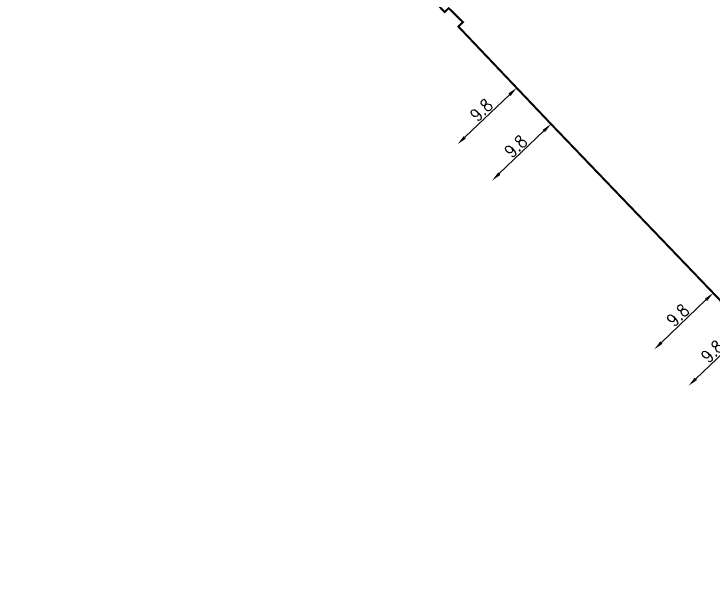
# Model space of a CAD drawing. Header units: millimetres. Extents: x 160996 to 162003, y 120996 to 122000.
# Drawn here: x 161792.1 to 161876.1, y 121110 to 121177.6 of the extents above; entities that cross this region are included whole.
import ezdxf

# ---------------------------------------------------------------- set-up
doc = ezdxf.new("R2010")
doc.units = ezdxf.units.MM
doc.header["$PDMODE"] = 34
doc.linetypes.add('L_100_AP', pattern=[14, 10, -1.5, 1, -1.5])
doc.layers.get('Defpoints').update_dxf_attribs({"linetype": 'CONTINUOUS'})
doc.layers.add('L_140', color=3, linetype='CONTINUOUS')
doc.styles.get("Standard").update_dxf_attribs({"font": 'romans.shx', "width": 0.85})
doc.dimstyles.get("Standard").update_dxf_attribs({"dimtxt": 1.5, "dimasz": 1.2, "dimexe": 0.625, "dimexo": 0.625, "dimgap": 0.25, "dimtad": 1, "dimdec": 1, "dimzin": 0, "dimdsep": 46, "dimtxsty": 'Standard', "dimcen": -0.5, "dimadec": 0, "dimazin": 0, "dimtfac": 1, "dimtdec": 1, "dimtmove": 0, "dimatfit": 3, "dimfxl": 0, "dimtolj": 1, "dimtzin": 0, "dimarcsym": 0})

# ---------------------------------------------------------------- blocks, each defined once
blk = doc.blocks.new('*D1656')
at = {"layer": 'Defpoints', "color": 0, "linetype": 'Continuous', "transparency": 16777216}
for p in [(161852.383, 121168.746), (161845.293, 121161.98), (161845.293, 121161.98)]:
    blk.add_point(p, dxfattribs=at)
at = {"layer": 'L_140', "color": 0, "linetype": 'Continuous', "lineweight": -2, "transparency": 16777216}
blk.add_line((161851.515, 121167.918), (161846.161, 121162.809), dxfattribs=at)
at = {"layer": 'L_140', "color": 0, "linetype": 'Continuous', "transparency": 16777216}
for points in [[(161851.377, 121168.062), (161851.653, 121167.773), (161852.383, 121168.746)], [(161846.023, 121162.953), (161846.299, 121162.664), (161845.293, 121161.98)]]:
    blk.add_solid(points, dxfattribs=at)
at = {"layer": 'L_140', "color": 0, "linetype": 'Continuous', "transparency": 16777216, "insert": (161848.147, 121166.087), "char_height": 1.5, "attachment_point": 5, "rotation": 43.66058}
blk.add_mtext('\\A1;9.8', dxfattribs=at)
blk = doc.blocks.new('*D1657')
at = {"layer": 'Defpoints', "color": 0, "linetype": 'Continuous', "transparency": 16777216}
for p in [(161856.51, 121164.401), (161849.437, 121157.618), (161849.437, 121157.618)]:
    blk.add_point(p, dxfattribs=at)
at = {"layer": 'L_140', "color": 0, "linetype": 'Continuous', "lineweight": -2, "transparency": 16777216}
blk.add_line((161855.644, 121163.57), (161850.303, 121158.448), dxfattribs=at)
at = {"layer": 'L_140', "color": 0, "linetype": 'Continuous', "transparency": 16777216}
for points in [[(161855.505, 121163.715), (161855.782, 121163.426), (161856.51, 121164.401)], [(161850.164, 121158.593), (161850.441, 121158.304), (161849.437, 121157.618)]]:
    blk.add_solid(points, dxfattribs=at)
at = {"layer": 'L_140', "color": 0, "linetype": 'Continuous', "transparency": 16777216, "insert": (161852.281, 121161.731), "char_height": 1.5, "attachment_point": 5, "rotation": 43.80363}
blk.add_mtext('\\A1;9.8', dxfattribs=at)
blk = doc.blocks.new('*D1658')
at = {"layer": 'Defpoints', "color": 0, "linetype": 'Continuous', "transparency": 16777216}
for p in [(161875.957, 121144.124), (161868.884, 121137.34), (161868.884, 121137.34)]:
    blk.add_point(p, dxfattribs=at)
at = {"layer": 'L_140', "color": 0, "linetype": 'Continuous', "lineweight": -2, "transparency": 16777216}
blk.add_line((161875.091, 121143.293), (161869.751, 121138.171), dxfattribs=at)
at = {"layer": 'L_140', "color": 0, "linetype": 'Continuous', "transparency": 16777216}
for points in [[(161874.953, 121143.437), (161875.23, 121143.149), (161875.957, 121144.124)], [(161869.612, 121138.315), (161869.889, 121138.027), (161868.884, 121137.34)]]:
    blk.add_solid(points, dxfattribs=at)
at = {"layer": 'L_140', "color": 0, "linetype": 'Continuous', "transparency": 16777216, "insert": (161871.729, 121141.454), "char_height": 1.5, "attachment_point": 5, "rotation": 43.80363}
blk.add_mtext('\\A1;9.8', dxfattribs=at)
blk = doc.blocks.new('*D1659')
at = {"layer": 'Defpoints', "color": 0, "linetype": 'Continuous', "transparency": 16777216}
for p in [(161880.089, 121139.777), (161873.019, 121132.992), (161873.019, 121132.992)]:
    blk.add_point(p, dxfattribs=at)
at = {"layer": 'L_140', "color": 0, "linetype": 'Continuous', "lineweight": -2, "transparency": 16777216}
for p, q in [((161879.223, 121138.946), (161873.884, 121133.823)), ((161873.451, 121132.541), (161873.451, 121132.541))]:
    blk.add_line(p, q, dxfattribs=at)
at = {"layer": 'L_140', "color": 0, "linetype": 'Continuous', "transparency": 16777216}
for points in [[(161879.085, 121139.091), (161879.362, 121138.802), (161880.089, 121139.777)], [(161873.746, 121133.967), (161874.023, 121133.678), (161873.019, 121132.992)]]:
    blk.add_solid(points, dxfattribs=at)
at = {"layer": 'L_140', "color": 0, "linetype": 'Continuous', "transparency": 16777216, "insert": (161875.861, 121137.106), "char_height": 1.5, "attachment_point": 5, "rotation": 43.82274}
blk.add_mtext('\\A1;9.8', dxfattribs=at)

msp = doc.modelspace()

# ---------------------------------------------------------------- linework, layer by layer
at = {"layer": 'L_140', "linetype": 'L_100_AP', "const_width": 0.25, "flags": 128}
msp.add_lwpolyline([(161725.907, 121304.858), (161725.13, 121304.252), (161726.461, 121302.544), (161726.987, 121301.868), (161729.745, 121303.908), (161733.414, 121298.996), (161733.414, 121298.996), (161750.34, 121276.331), (161753.677, 121272.066), (161773.49, 121252.125), (161778.195, 121247.226), (161788.151, 121236.843), (161795.882, 121228.772), (161803.693, 121220.668), (161805.775, 121218.508), (161815.24, 121207.581), (161815.703, 121208.024), (161817.613, 121206.086), (161817.02, 121205.564), (161828.776, 121193.291), (161832.982, 121189.366), (161843.746, 121177.839), (161844.228, 121178.312), (161845.948, 121176.635), (161845.395, 121176.103), (161852.383, 121168.746), (161856.51, 121164.401), (161875.957, 121144.124), (161880.089, 121139.777), (161909.113, 121109.536), (161912.704, 121105.731), (161916.933, 121109.272), (161921.357, 121107.066), (161939.281, 121088.497), (161939.281, 121088.497), (161946.747, 121080.763), (161944.213, 121094.251), (161960.242, 121093.881), (161967.303, 121093.709), (161971.263, 121093.612), (161971.263, 121093.612), (161984.618, 121094.004), (161992.475, 121094.929), (162000, 121096.437)], dxfattribs=at)

# ---------------------------------------------------------------- dimensions: what is measured, and where the dimension line sits
at = {"layer": 'L_140', "linetype": 'Continuous'}
for base, p1, p2, angle, picture, middle in [((161845.293, 121161.98), (161852.383, 121168.746), (161845.293, 121161.98), 43.66058, '*D1656', (161848.838, 121165.363)), ((161849.437, 121157.618), (161856.51, 121164.401), (161849.437, 121157.618), 43.80363, '*D1657', (161852.973, 121161.009)), ((161868.884, 121137.34), (161875.957, 121144.124), (161868.884, 121137.34), 43.80363, '*D1658', (161872.421, 121140.732)), ((161873.019, 121132.992), (161880.089, 121139.777), (161873.019, 121132.992), 43.82274, '*D1659', (161876.554, 121136.385))]:
    dim = msp.add_linear_dim(base=base, p1=p1, p2=p2, angle=angle, dimstyle='Standard', dxfattribs=at)
    dim.commit()
    dim.dimension.update_dxf_attribs({"geometry": picture, "text_midpoint": middle, "dimtype": 160})

doc.saveas('drawing.dxf')
